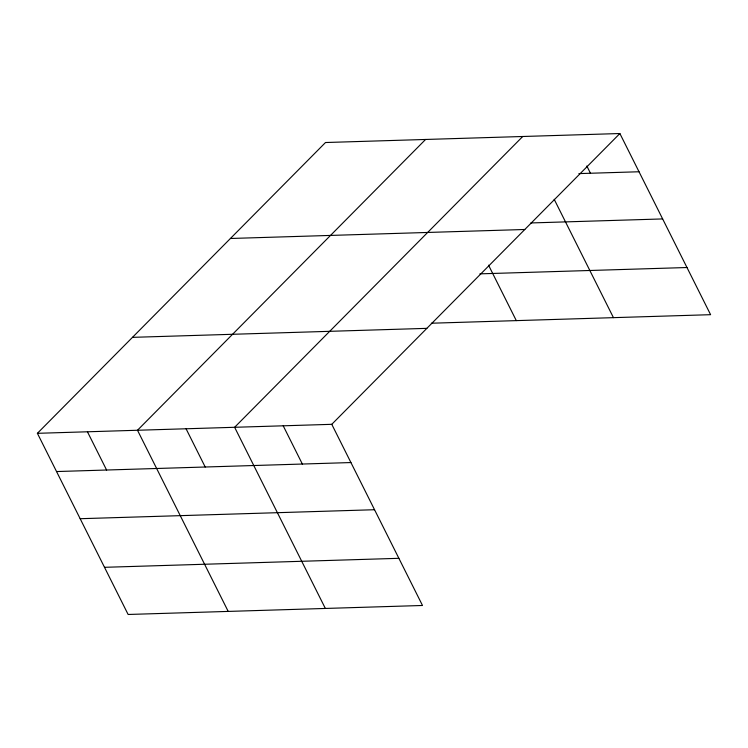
<?xml version="1.0" encoding="UTF-8"?>
<svg xmlns="http://www.w3.org/2000/svg" width="748" height="748" viewBox="0 0 748 748"><rect width="100%" height="100%" fill="white"/><g stroke="black" fill="none" stroke-linecap="round" stroke-linejoin="round"><path stroke-width="1.12" d="M37.4 433.316L331.775 424.322L422.498 605.478L128.123 614.473L37.4 433.316L325.502 142.522L619.877 133.527L710.6 314.684L431.353 323.22M425.593 139.455L137.492 430.25L228.205 611.415M522.74 136.491L234.629 427.286L325.352 608.451M331.775 424.322L619.877 133.527M578.887 173.601L639.026 171.76M530.809 222.951L662.644 218.93M230.431 238.481L524.806 229.486M479.889 273.852L686.982 267.522M132.471 337.348L426.856 328.353M56.549 471.549L350.924 462.554M80.167 518.71L374.542 509.725M104.505 567.311L398.88 558.317M586.834 166.009L590.452 173.246M554.203 199.333L613.454 317.657M488.547 265.185L516.307 320.621M283.202 425.799L302.351 464.041M186.065 428.772L205.204 467.004M87.441 431.783L106.59 470.015"/></g></svg>
